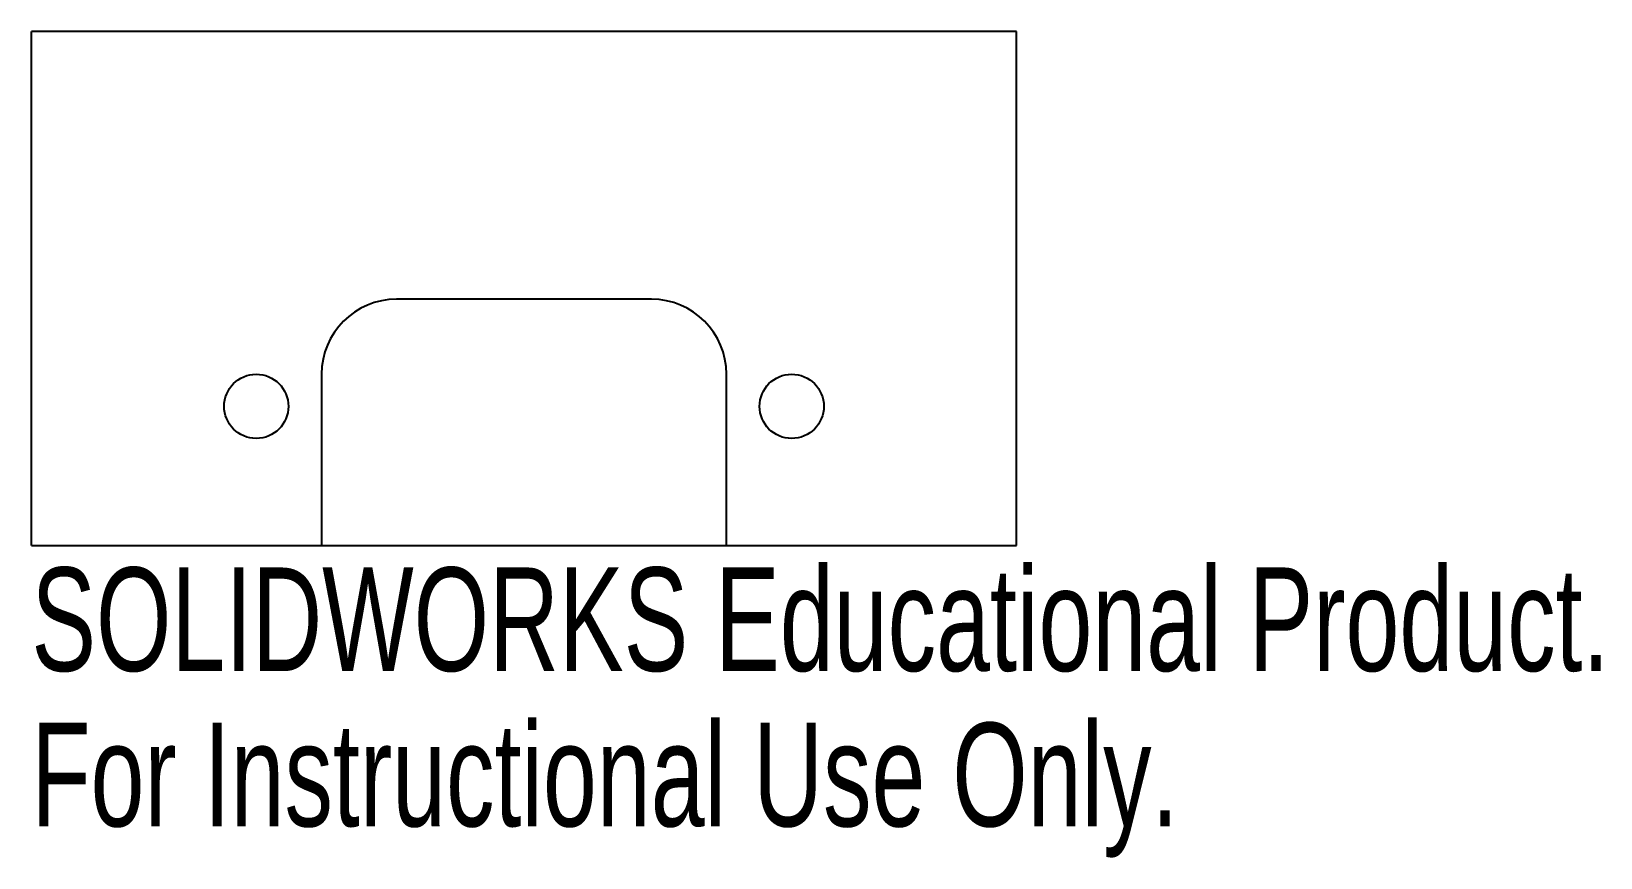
# Paper-space layout '_Top' of a CAD drawing. Header units: millimetres. Extents: x -23 to 50.3, y -38.6 to 0.
import ezdxf

# ---------------------------------------------------------------- set-up
doc = ezdxf.new("R2010")
doc.units = ezdxf.units.MM
doc.styles.add('SLDTEXTSTYLE0', font='TXT', dxfattribs={"width": 0.7})

psp = doc.layouts.new('_Top')

# ---------------------------------------------------------------- linework, layer by layer
at = {"color": 7, "linetype": 'Continuous', "lineweight": 25}
for p, q in [((-23, -24), (-23, 0)), ((23, 0), (-23, 0)), ((23, -24), (23, 0)), ((5.95, -12.5), (-5.95, -12.5)), ((-9.45, -16), (-9.45, -24)), ((9.45, -24), (9.45, -16)), ((-23, -24), (23, -24))]:
    psp.add_line(p, q, dxfattribs=at)
for centre in [(-12.5, -17.5), (12.5, -17.5)]:
    psp.add_circle(centre, 1.5, dxfattribs=at)
for centre, start, end in [((-5.95, -16), 90, 180), ((5.95, -16), 0, 90)]:
    psp.add_arc(centre, 3.5, start, end, dxfattribs=at)

# ---------------------------------------------------------------- texts
at = {"color": 7, "linetype": 'Continuous', "char_height": 4.83362, "attachment_point": 1, "style": 'SLDTEXTSTYLE0'}
for s, insert in [('SOLIDWORKS Educational Product.', (-23, -25.02)), ('For Instructional Use Only.', (-23, -32.27))]:
    psp.add_mtext(s, dxfattribs=dict(at, insert=insert))

doc.saveas('drawing.dxf')
